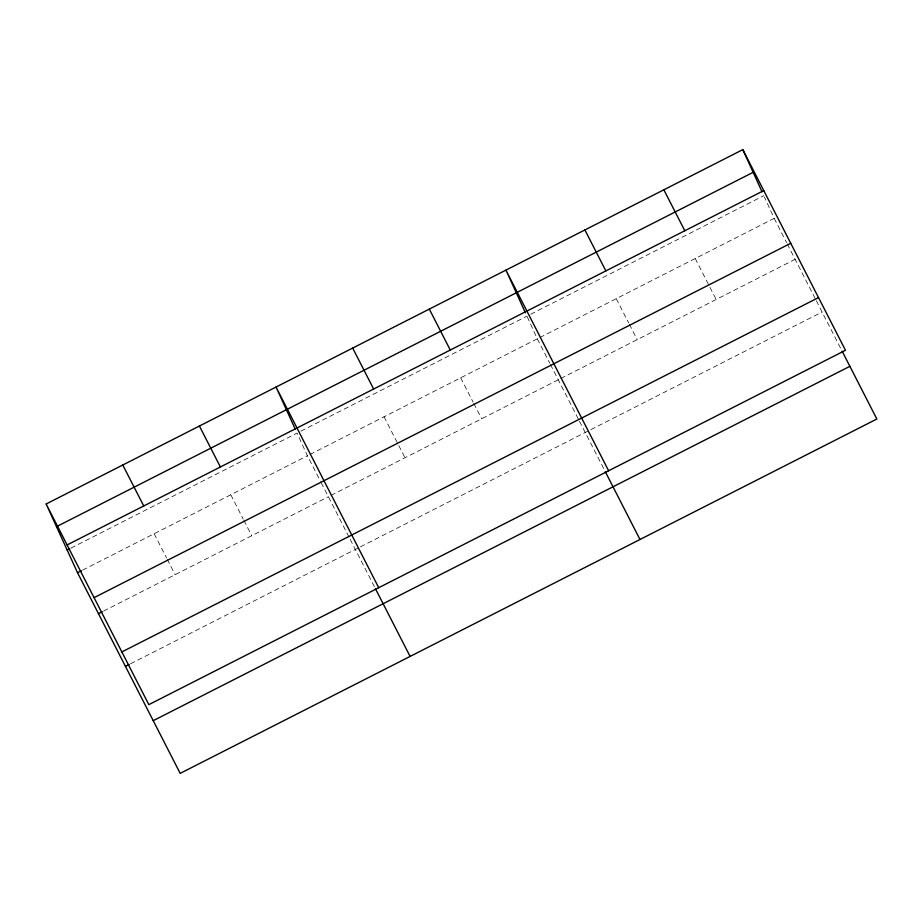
<?xml version="1.0" encoding="UTF-8"?>
<svg xmlns="http://www.w3.org/2000/svg" width="923" height="923" viewBox="0 0 923 923"><rect width="100%" height="100%" fill="white"/><g stroke="black" fill="none" stroke-linecap="round" stroke-linejoin="round"><path stroke-width="0.69" stroke-dasharray="4.62 3.46" d="M71.002 548.077L297.056 433.095L307.417 455.777L320.512 481.368M300.886 431.145L526.952 316.162M530.771 314.212L763.817 195.676M82.62 570.114L307.417 455.777M309.966 454.474L537.301 338.833L525.775 313.566M539.851 337.541L774.166 218.359L764.394 196.945M103.584 611.072L328.369 496.736M330.93 495.432L558.265 379.803M560.815 378.499L795.13 259.317M130.558 663.775L359.174 547.489M360.443 546.831L822.093 312.02M774.166 218.359L786.615 242.68M787.273 243.96L815.678 299.467M816.313 300.725L841.476 349.898M695.215 258.521L716.179 299.479M616.264 298.683L628.701 323.004M629.359 324.285L637.216 339.641M537.301 338.833L549.75 363.154M550.408 364.435L578.813 419.953M579.459 421.211L604.623 470.384M460.669 377.819L473.118 402.14M473.776 403.42L481.633 418.777M384.049 416.792L405.001 457.75M321.169 482.648L349.563 538.144M350.198 539.39L374.726 587.316M230.785 494.751L243.222 519.072M243.88 520.353L251.737 535.709M154.153 533.736L166.59 558.046M167.248 559.326L175.105 574.694"/><path stroke-width="1.38" d="M46.15 503.981L742.807 149.63L845.48 350.29L148.834 704.641L46.15 503.981L77.52 572.71L180.193 773.37L876.85 419.019L842.122 351.167M56.499 526.664L753.156 172.313M67.114 544.939L763.759 190.588M67.16 550.027L69.721 548.735M77.52 572.71L81.351 570.76M94.077 597.643L790.734 243.291M98.473 613.668L102.303 611.718M121.859 651.938L818.516 297.587M125.447 666.371L129.278 664.422M153.23 720.667L849.887 366.316M663.845 189.792L684.808 230.75M584.894 229.954L605.857 270.912M608.626 470.765L505.942 270.116L525.175 312.262M605.269 471.641L639.985 539.494M429.31 309.09L450.274 350.048M352.678 348.063L373.642 389.033M378.73 587.709L276.046 387.049L295.279 429.195M375.373 588.574L410.089 656.426M199.414 426.022L220.378 466.98M122.782 465.007L143.746 505.966M742.807 149.63L762.04 191.788"/></g></svg>
